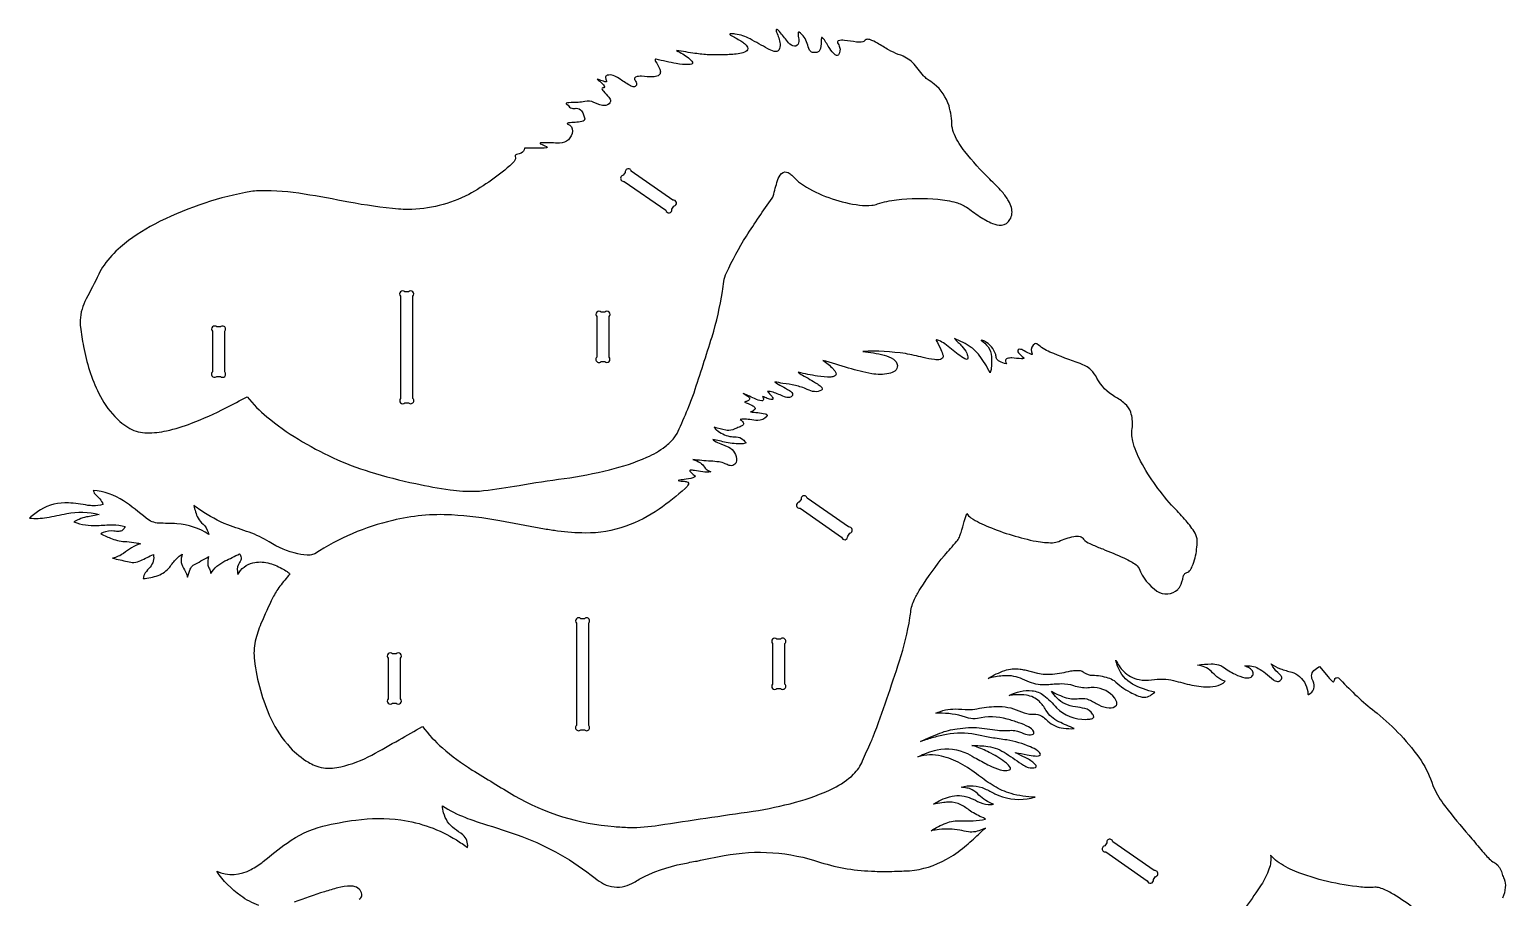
# Model space of a CAD drawing. Extents: x 49 to 80.6, y 29 to 55.4.
# Drawn here: x 61.26 to 76.2, y 46.6 to 55.39 of the extents above; entities that cross this region are included whole.
import ezdxf

# ---------------------------------------------------------------- set-up
doc = ezdxf.new("R2010")
doc.units = 0
doc.header["$MEASUREMENT"] = 0
doc.layers.get('0').update_dxf_attribs({"linetype": 'CONTINUOUS'})

msp = doc.modelspace()

# ---------------------------------------------------------------- linework, layer by layer
for points in [[(66.218, 54.132, 0.045765), (66.19, 54.124, 0.085392), (66.178, 54.116, 0.270084), (66.178, 54.106, -0.155524), (66.179, 54.08, -0.106179), (66.148, 54.035, -0.059849), (65.707, 53.722, -0.12135), (65.091, 53.569, -0.018777), (64.997, 53.573, -0.02375), (64.493, 53.643, 0.007388), (64.041, 53.725, 0.041253), (63.595, 53.759, 0.04256), (63.445, 53.741, 0.070776), (62.529, 53.422, 0.054023), (62.18, 53.188, 0.061178), (62.015, 53.006, 0.035664), (61.961, 52.913, -0.006169), (61.833, 52.663, 0.10457), (61.772, 52.448, 0.045088), (61.775, 52.378, 0.009362), (61.806, 52.183, 0.067318), (61.961, 51.707, 0.069149), (62.122, 51.473, 0.070385), (62.275, 51.352, 0.124563), (62.45, 51.308, 0.062804), (62.647, 51.329, 0.03693), (62.9, 51.405, 0.027852), (63.249, 51.561, -0.002601), (63.464, 51.672, 0.051242), (63.664, 51.47, 0.037033), (63.982, 51.244, 0.063555), (64.706, 50.914, 0.027573), (65.171, 50.794, 0.018205), (65.52, 50.731, 0.037736), (65.772, 50.717, 0.019133), (65.858, 50.723, 0.014206), (66.216, 50.776, -0.010694), (66.673, 50.846, 0.025676), (67.131, 50.933, 0.041068), (67.512, 51.061, 0.05122), (67.696, 51.169, 0.059607), (67.787, 51.258, 0.066934), (67.839, 51.349, 0.005853), (67.937, 51.576, 0.020313), (67.988, 51.714, 0.004539), (68.171, 52.28, 0.033882), (68.276, 52.74, -0.009899), (68.29, 52.841, -0.058154), (68.317, 52.928, -0.0364), (68.519, 53.299, -0.014394), (68.78, 53.685, 0.068044), (68.79, 53.704, -0.011916), (68.834, 53.863, -0.100766), (68.874, 53.933, -0.334065), (68.942, 53.942, -0.093819), (68.978, 53.916, 0.073989), (69.126, 53.795, 0.099729), (69.664, 53.613, 0.047178), (69.789, 53.612, 0.056264), (69.846, 53.625, -0.056071), (70.039, 53.666, -0.052406), (70.457, 53.674, -0.040053), (70.643, 53.639, -0.06295), (70.747, 53.593, 0.009215), (70.879, 53.499, 0.041703), (71.011, 53.427, 0.111318), (71.102, 53.41, 0.24613), (71.187, 53.468, 0.210201), (71.202, 53.589, 0.072373), (71.174, 53.656, 0.049684), (71.108, 53.747, 0.020699), (70.982, 53.876, -0.032231), (70.73, 54.155, -0.057584), (70.624, 54.327, -0.067565), (70.6, 54.414, 0.063282), (70.57, 54.618, 0.149728), (70.419, 54.838, 0.017309), (70.35, 54.887, -0.050117), (70.313, 54.922), (70.232, 55.024, 0.100712), (70.105, 55.121, 0.029824), (70.056, 55.139, -0.040943), (69.959, 55.185, -0.004163), (69.846, 55.251, 0.046669), (69.767, 55.288, 0.152031), (69.73, 55.289, 0.127881), (69.713, 55.275, -0.116879), (69.698, 55.266, -0.102905), (69.632, 55.263, 0.00781), (69.512, 55.281, 0.118057), (69.449, 55.275, 0.452792), (69.442, 55.255, -0.041071), (69.462, 55.213, -0.236998), (69.452, 55.136, -0.392635), (69.423, 55.13, -0.074806), (69.413, 55.137, -0.070029), (69.363, 55.197, 0.013525), (69.3, 55.297, 0.066694), (69.286, 55.31, 0.363856), (69.28, 55.309, 0.087247), (69.277, 55.29, -0.064556), (69.269, 55.199, -0.125783), (69.255, 55.171, -0.111228), (69.245, 55.164, -0.13889), (69.188, 55.158, -0.206783), (69.159, 55.182, -0.046443), (69.134, 55.249, 0.172416), (69.052, 55.363, 0.592582), (69.041, 55.353, 0.011999), (69.048, 55.293, -0.11036), (69.042, 55.243, -0.408153), (68.99, 55.224, -0.107605), (68.933, 55.27, -0.005633), (68.853, 55.37, 0.089906), (68.829, 55.39, 0.400838), (68.82, 55.386, 0.122856), (68.824, 55.363, -0.069238), (68.86, 55.245, -0.148336), (68.847, 55.183, -0.244572), (68.818, 55.167, -0.078726), (68.799, 55.169, -0.059878), (68.735, 55.195, 0.004281), (68.556, 55.296, 0.080643), (68.406, 55.345, 0.060639), (68.355, 55.346, 0.516318), (68.352, 55.341, 0.100556), (68.358, 55.335, -0.007739), (68.461, 55.276, -0.023764), (68.5, 55.248, -0.091897), (68.529, 55.211, -0.403661), (68.513, 55.168, -0.085014), (68.452, 55.147, -0.035292), (68.309, 55.135, -0.011492), (68.139, 55.135, -0.023477), (67.998, 55.149, -0.00305), (67.812, 55.178, -0.03964), (67.932, 55.103, -0.030091), (67.96, 55.078, -0.07111), (67.972, 55.06, -0.438074), (67.963, 55.04, -0.093632), (67.935, 55.035, -0.045101), (67.809, 55.046, -0.009395), (67.604, 55.089, 0.225978), (67.595, 55.087, 0.200152), (67.599, 55.068, -0.042099), (67.642, 54.988, -0.101956), (67.647, 54.953, -0.259277), (67.625, 54.922, -0.104089), (67.572, 54.911, -0.019524), (67.457, 54.917, 0.088616), (67.397, 54.91, 0.45428), (67.387, 54.885, -0.02235), (67.405, 54.85, -0.612701), (67.371, 54.811, -0.086216), (67.335, 54.826, -0.005051), (67.229, 54.895, 0.055097), (67.17, 54.925, 0.145317), (67.11, 54.927, 0.11207), (67.096, 54.918, 0.185859), (67.093, 54.902, 0.065549), (67.102, 54.872, -0.192725), (67.102, 54.863, -0.222072), (67.099, 54.861, -0.080526), (67.084, 54.862, -0.004875), (67.032, 54.881, 0.091508), (67.007, 54.889), (67.006, 54.889, 0.033077), (67.047, 54.855, -0.06428), (67.079, 54.821, -0.399963), (67.074, 54.802, 0.073702), (67.057, 54.796, 0.277808), (67.058, 54.783, 0.086398), (67.073, 54.765, -0.014232), (67.126, 54.706, -0.180318), (67.142, 54.662, -0.205004), (67.128, 54.64, -0.219208), (67.06, 54.621, -0.066459), (67.033, 54.628), (66.974, 54.653, 0.161298), (66.884, 54.661, -0.034923), (66.814, 54.653, -0.012629), (66.719, 54.65, 0.084237), (66.694, 54.646, 0.492802), (66.695, 54.64, -0.076611), (66.727, 54.606, 0.175027), (66.751, 54.593, 0.079902), (66.795, 54.594, -0.231384), (66.848, 54.566, -0.15017), (66.881, 54.485, -0.109203), (66.877, 54.469, -0.162137), (66.853, 54.458, -0.044015), (66.786, 54.451, 0.004798), (66.718, 54.446, 0.062944), (66.703, 54.441), (66.702, 54.439, 0.211487), (66.709, 54.432, -0.37312), (66.757, 54.362, -0.400312), (66.627, 54.241, 0.001561), (66.463, 54.244, 0.028338), (66.435, 54.242, 0.234948), (66.429, 54.239, 0.13758), (66.435, 54.232, -0.01089), (66.493, 54.207, -0.093151), (66.5, 54.2, -0.401469), (66.499, 54.195, -0.085621), (66.492, 54.192, -0.041252), (66.411, 54.189, 0.006826), (66.273, 54.191), (66.272, 54.19, -0.283141), (66.238, 54.14, -0.062223)], [(67.282, 53.853), (67.702, 53.561, 1), (67.764, 53.572), (67.785, 53.603, 1), (67.773, 53.664), (67.353, 53.956, 1), (67.292, 53.945), (67.271, 53.915, 1)], [(65.017, 52.692), (65.017, 51.656, 1), (65.061, 51.612), (65.098, 51.612, 1), (65.142, 51.656), (65.142, 52.692, 1), (65.098, 52.737), (65.061, 52.737, 1)], [(67.003, 52.485), (67.003, 52.074, 1), (67.048, 52.03), (67.084, 52.03, 1), (67.128, 52.074), (67.128, 52.485, 1), (67.084, 52.53), (67.048, 52.53, 1)], [(63.111, 52.336), (63.111, 51.924, 1), (63.155, 51.88), (63.192, 51.88, 1), (63.236, 51.924), (63.236, 52.336, 1), (63.192, 52.38), (63.155, 52.38, 1)], [(67.826, 50.824, 0.01765), (67.889, 50.818, -0.083047), (67.925, 50.808, -0.375649), (67.932, 50.789, -0.108822), (67.899, 50.746, -0.029413), (67.636, 50.536, -0.061178), (67.298, 50.362, -0.088262), (66.886, 50.294, -0.034462), (66.607, 50.314, -0.00988), (66.475, 50.334), (66.023, 50.417, 0.029439), (65.534, 50.477, 0.07433), (64.937, 50.421, 0.087098), (64.149, 50.085, -0.107805), (64.102, 50.071, -0.072482), (63.976, 50.082, -0.083169), (63.687, 50.205, 0.051413), (63.484, 50.302, -0.01305), (63.267, 50.377, -0.05714), (62.992, 50.525, -0.010862), (62.925, 50.573, 0.084035), (62.966, 50.446, 0.084828), (63.017, 50.383, -0.121548), (63.069, 50.302, -0.040926), (63.074, 50.279, 0.132627), (62.752, 50.388, 0.006149), (62.568, 50.393, -0.152205), (62.441, 50.443, 0.025742), (62.213, 50.62, 0.132101), (61.905, 50.724, 0.14683), (61.934, 50.676, -0.010952), (61.971, 50.641, -0.109544), (62.003, 50.582, -0.098304), (61.902, 50.57, -0.026079), (61.851, 50.574, 0.02559), (61.653, 50.599, 0.152656), (61.37, 50.528, 0.057033), (61.26, 50.445, 0.07184), (61.434, 50.451, 0.005383), (61.636, 50.491, -0.108055), (61.965, 50.482, -0.022149), (61.836, 50.457, 0.054939), (61.762, 50.432, 0.017868), (61.71, 50.406, 0.099946), (61.944, 50.37, -0.020417), (62.103, 50.377, -0.054843), (62.227, 50.361, -0.127435), (62.201, 50.323, -0.154716), (62.165, 50.31, -0.042023), (62.114, 50.314, 0.135898), (62.004, 50.298, 0.045196), (61.982, 50.285, 0.015402), (62.095, 50.236, 0.086552), (62.244, 50.207, -0.02853), (62.341, 50.195, -0.030218), (62.384, 50.183, 0.092201), (62.293, 50.145, 0.012182), (62.212, 50.088, -0.097489), (62.101, 50.039, 0.001872), (62.252, 50.005, 0.046271), (62.317, 49.996, 0.101332), (62.386, 50.015, -0.014141), (62.514, 50.076, -0.118694), (62.513, 50.009, -0.100278), (62.48, 49.949, 0.039345), (62.432, 49.89, 0.099743), (62.41, 49.833, 0.064327), (62.562, 49.864, 0.13033), (62.679, 49.949, -0.026601), (62.747, 50.034, -0.069858), (62.807, 50.081, 0.117293), (62.796, 49.995, 0.090339), (62.808, 49.959, -0.016754), (62.849, 49.88, -0.047036), (62.859, 49.846, -0.007849), (62.886, 49.928, -0.161317), (62.918, 49.967, -0.003536), (63.073, 50.055, 0.11454), (63.065, 49.977, 0.082027), (63.077, 49.941, -0.024732), (63.091, 49.904, -0.047016), (63.094, 49.884, -0.127981), (63.237, 50.012, 0.031193), (63.387, 50.085, -0.100056), (63.402, 50.044, -0.182431), (63.386, 49.995, 0.190044), (63.364, 49.904, 0.046811), (63.37, 49.873, -0.22884), (63.521, 49.992, -0.120494), (63.673, 49.992, -0.066101), (63.816, 49.935, -0.014502), (63.869, 49.904, -0.092022), (63.897, 49.878, 0.024673), (63.794, 49.755, 0.038296), (63.723, 49.64, 0.012444), (63.603, 49.377, 0.043213), (63.545, 49.2, 0.080094), (63.537, 49.004, 0.078303), (63.703, 48.416, 0.075992), (63.9, 48.122, 0.068794), (64.083, 47.974, 0.024706), (64.147, 47.941, 0.118126), (64.327, 47.915, 0.040982), (64.412, 47.928, 0.069539), (64.726, 48.047, 0.00617), (65.002, 48.201, -0.002561), (65.239, 48.335, 0.052301), (65.44, 48.12, 0.04448), (65.743, 47.895, 0.001777), (66.169, 47.635, 0.111888), (67.181, 47.323, 0.011711), (67.334, 47.314, 0.043792), (67.632, 47.336, -0.003277), (68.586, 47.478, 0.024857), (69.016, 47.568, 0.045516), (69.401, 47.711, 0.075518), (69.604, 47.852, 0.094162), (69.695, 47.987, -0.007569), (69.779, 48.176, 0.011841), (69.802, 48.232, 0.00842), (69.94, 48.614, 0.003798), (70.069, 48.999, 0.035024), (70.175, 49.436, 0.007881), (70.184, 49.51, -0.077883), (70.228, 49.638, -0.024608), (70.283, 49.734, -0.034388), (70.525, 50.068, -0.006311), (70.647, 50.208, 0.067531), (70.675, 50.253, 0.019254), (70.692, 50.299, 0.015085), (70.725, 50.412, -0.012002), (70.751, 50.492, 0.122394), (70.792, 50.448, 0.051584), (70.971, 50.357, 0.048953), (71.454, 50.21, 0.046076), (71.619, 50.196, 0.084431), (71.682, 50.209, -0.048405), (71.833, 50.259, -0.112977), (71.898, 50.259, -0.201127), (71.933, 50.231, 0.060267), (71.945, 50.217, 0.051245), (72.015, 50.178, 0.016775), (72.126, 50.133, -0.007083), (72.339, 50.043, -0.033971), (72.452, 49.981, -0.121555), (72.495, 49.936, 0.151862), (72.676, 49.705, 0.349199), (72.886, 49.723, 0.054214), (72.908, 49.75, 0.074047), (72.942, 49.853, -0.105201), (72.959, 49.884, -0.131615), (72.987, 49.897, 0.131162), (73.006, 49.911, 0.066959), (73.033, 49.959, 0.078626), (73.077, 50.129, 0.034123), (73.084, 50.217, 0.1358), (73.061, 50.292, 0.051246), (72.97, 50.418, 0.012534), (72.849, 50.55, -0.06291), (72.51, 51.02, -0.058346), (72.431, 51.223, -0.099086), (72.427, 51.369, 0.103753), (72.41, 51.516, 0.116919), (72.352, 51.602, 0.063367), (72.249, 51.674, -0.147917), (72.068, 51.862, 0.057846), (72.009, 51.944, 0.082299), (71.955, 51.984, 0.018825), (71.897, 52.009, -0.013667), (71.592, 52.126, -0.070166), (71.461, 52.208, 0.279584), (71.44, 52.21, 0.337705), (71.404, 52.127), (71.413, 52.107, -0.137021), (71.413, 52.101, -0.294462), (71.405, 52.102, -0.0505), (71.331, 52.139, 0.135048), (71.279, 52.154, 0.380433), (71.267, 52.139, 0.203012), (71.273, 52.118, 0.012223), (71.325, 52.07, -0.279154), (71.328, 52.061, -0.266862), (71.325, 52.059, -0.077412), (71.303, 52.057, 0.015618), (71.207, 52.066, 0.084383), (71.159, 52.061, 0.369443), (71.143, 52.034, 0.009055), (71.151, 52.005, -0.042889), (71.083, 52.031, -0.06075), (71.061, 52.046, -0.094619), (71.052, 52.062, -0.04884), (71.043, 52.101, 0.204825), (70.929, 52.235, 0.054023), (70.897, 52.246, -0.068146), (70.965, 52.178, -0.13977), (71, 52.079, -0.037042), (70.997, 51.961, -0.059965), (70.986, 51.917, 0.040213), (70.876, 52.093, 0.067193), (70.795, 52.173, 0.05733), (70.625, 52.262, -0.004586), (70.7, 52.186, -0.071132), (70.75, 52.114, -0.087223), (70.761, 52.067, -0.210267), (70.756, 52.054, -0.181614), (70.75, 52.052, -0.083505), (70.729, 52.058, -0.030799), (70.663, 52.102, -0.005578), (70.527, 52.208, 0.054343), (70.467, 52.243, 0.031047), (70.445, 52.25, 0.303669), (70.44, 52.249, 0.303669), (70.44, 52.244, -0.013291), (70.488, 52.151, -0.035452), (70.51, 52.09, -0.418375), (70.483, 52.051, -0.094139), (70.422, 52.049, -0.033226), (70.307, 52.071, 0.008896), (70.128, 52.11, 0.044225), (69.699, 52.133, -0.031803), (69.912, 52.095, -0.088983), (70.008, 52.053, -0.200095), (70.047, 51.991, -0.26575), (70.022, 51.933, -0.122586), (69.962, 51.909, -0.107483), (69.787, 51.907, -0.025718), (69.554, 51.964, 0.002583), (69.291, 52.042, -0.059548), (69.396, 51.957, -0.033576), (69.418, 51.929, -0.130224), (69.426, 51.902, -0.28517), (69.411, 51.882, -0.113288), (69.373, 51.873, -0.05069), (69.238, 51.882, -0.014931), (69.044, 51.921, 0.039856), (69.085, 51.892, -0.014217), (69.237, 51.804, -0.030608), (69.273, 51.776, -0.147068), (69.287, 51.753, -0.292635), (69.28, 51.741, -0.171862), (69.208, 51.725, -0.085533), (69.135, 51.747, 0.05968), (69.015, 51.787, 0.022366), (68.888, 51.809, -0.010951), (68.805, 51.824, 0.039813), (68.876, 51.781, -0.016282), (68.955, 51.736, -0.119726), (68.984, 51.706, -0.357061), (68.972, 51.672, -0.11107), (68.956, 51.666, -0.136921), (68.903, 51.674, 0.005217), (68.788, 51.719, 0.076795), (68.731, 51.728, -0.026095), (68.775, 51.678, -0.068845), (68.788, 51.655, -0.5124), (68.778, 51.645, -0.071328), (68.729, 51.657, 0.00999), (68.682, 51.676, -0.059868), (68.691, 51.651, -0.490615), (68.675, 51.632, -0.070582), (68.602, 51.654, -0.013494), (68.532, 51.687, 0.02499), (68.485, 51.706, -0.108111), (68.545, 51.666, -0.439882), (68.541, 51.635, -0.077658), (68.527, 51.628, 0.015682), (68.498, 51.619, -0.009452), (68.574, 51.588, -0.098133), (68.604, 51.564, -0.312432), (68.603, 51.545, -0.122421), (68.586, 51.531, -0.020118), (68.56, 51.52, -0.030814), (68.707, 51.501, -0.247196), (68.728, 51.485, -0.249123), (68.725, 51.473, -0.19784), (68.634, 51.434, -0.049988), (68.553, 51.442, 0.044824), (68.488, 51.448, 0.049556), (68.456, 51.444, -0.09315), (68.486, 51.414, -0.350084), (68.479, 51.383, -0.066439), (68.467, 51.375, -0.038632), (68.421, 51.357, -0.115483), (68.34, 51.332, -0.050933), (68.311, 51.334, -0.032011), (68.193, 51.365, 0.082858), (68.217, 51.337, 0.119383), (68.35, 51.272, 0.046208), (68.415, 51.267, -0.176906), (68.483, 51.241, -0.030645), (68.517, 51.206, -0.067123), (68.476, 51.197, -0.066685), (68.312, 51.211, -0.005513), (68.179, 51.242, 0.153889), (68.195, 51.227, 0.057842), (68.261, 51.196), (68.339, 51.163, -0.296108), (68.419, 51.025, -0.489621), (68.343, 50.979, -0.063653), (68.304, 50.996, 0.067642), (68.242, 51.013, 0.023287), (68.157, 51.021, -0.007783), (67.976, 51.037, -0.073618), (68.053, 51.004, -0.104716), (68.094, 50.962, 0.120615), (68.131, 50.926, 0.05159), (68.16, 50.913, -0.060479), (68.076, 50.913, -0.015883), (67.993, 50.926, 0.033163), (67.951, 50.931, 0.303377), (67.946, 50.928, 0.303377), (67.946, 50.921, 0.037652), (67.959, 50.906, 0.028635), (68.002, 50.87, -0.167251), (67.976, 50.853, -0.04756), (67.888, 50.836, 0.022912)], [(69.062, 50.544), (69.482, 50.252, 1), (69.544, 50.263), (69.565, 50.293, 1), (69.554, 50.355), (69.133, 50.647, 1), (69.072, 50.635), (69.051, 50.605, 1)], [(66.797, 49.383), (66.797, 48.346, 1), (66.841, 48.302), (66.878, 48.302, 1), (66.922, 48.346), (66.922, 49.383, 1), (66.878, 49.427), (66.841, 49.427, 1)], [(68.784, 49.176), (68.784, 48.765, 1), (68.828, 48.72), (68.864, 48.72, 1), (68.909, 48.765), (68.909, 49.176, 1), (68.864, 49.22), (68.828, 49.22, 1)], [(64.891, 49.026), (64.891, 48.615, 1), (64.935, 48.571), (64.972, 48.571, 1), (65.016, 48.615), (65.016, 49.026, 1), (64.972, 49.071), (64.935, 49.071, 1)], [(72.158, 47.066), (72.578, 46.774, 1), (72.64, 46.786), (72.66, 46.816, 1), (72.649, 46.877), (72.229, 47.169, 1), (72.168, 47.158), (72.147, 47.128, 1)]]:
    msp.add_lwpolyline(points, format="xyb", close=True)
for points in [[(63.583, 46.524, -0.073814), (63.398, 46.622, -0.089923), (63.155, 46.87, 0.231402), (63.503, 46.888, 0.046301), (63.625, 46.968, -0.010595), (63.867, 47.156, -0.093483), (64.231, 47.327, -0.022408), (64.563, 47.389, -0.063593), (65.02, 47.39, -0.105366), (65.582, 47.187, -0.011739), (65.696, 47.112, 0.244852), (65.647, 47.239, 0.017076), (65.562, 47.3, -0.174603), (65.453, 47.462, -0.040088), (65.44, 47.534, 0.053484), (65.674, 47.414, 0.016946), (65.846, 47.354, -0.011275), (66.246, 47.221, -0.079761), (66.988, 46.799, 0.042669), (67.073, 46.742, 0.184617), (67.287, 46.72, 0.073079), (67.38, 46.757, 0.010143), (67.433, 46.789, -0.077466), (67.874, 46.946, -0.008294), (68.02, 46.974, -0.002048), (68.293, 47.029, -0.129787), (69.268, 46.96, 0.068698), (69.819, 46.87, 0.017049), (70.017, 46.87, 0.006651), (70.171, 46.876, 0.108482), (70.543, 46.991, 0.049659), (70.728, 47.119, 0.013223), (70.8, 47.18, 0.004931), (70.938, 47.308, -0.12232), (70.801, 47.267, -0.038295), (70.767, 47.269, -0.019785), (70.679, 47.287, 0.070803), (70.471, 47.293, 0.021199), (70.389, 47.281, -0.046135), (70.54, 47.358, -0.102521), (70.689, 47.381, 0.060237), (70.94, 47.397, 0.048051), (70.918, 47.411, -0.047651), (70.786, 47.48, 0.0388), (70.691, 47.543, 0.124115), (70.572, 47.57, 0.028349), (70.519, 47.566), (70.414, 47.55, -0.07817), (70.576, 47.625, -0.152169), (70.773, 47.616, -0.030845), (70.858, 47.578, 0.088928), (70.967, 47.546, 0.071439), (71.021, 47.549, -0.115922), (70.873, 47.642, 0.073118), (70.803, 47.696, 0.072571), (70.75, 47.713, 0.018274), (70.694, 47.721, -0.180739), (70.934, 47.705, -0.012361), (71.035, 47.655, 0.159025), (71.362, 47.605, 0.021987), (71.441, 47.62, -0.05908), (71.198, 47.656, -0.062738), (71.026, 47.732, -0.036683), (70.87, 47.841, 0.029221), (70.685, 47.962, 0.068833), (70.493, 48.036, 0.12348), (70.256, 48.029, -0.058484), (70.449, 48.099, -0.17112), (70.757, 48.061, -0.01834), (70.849, 48.01, 0.007839), (70.981, 47.94, 0.043634), (71.088, 47.898, 0.079402), (71.156, 47.891, 0.054508), (71.184, 47.897, 0.474546), (71.192, 47.918, 0.106137), (71.151, 47.964, 0.050727), (70.995, 48.064, 0.039084), (70.855, 48.127, 0.021841), (70.802, 48.143, -0.036845), (70.964, 48.134, -0.108252), (71.149, 48.062, 0.002804), (71.325, 47.943, 0.051985), (71.373, 47.92, 0.143367), (71.446, 47.922, 0.347744), (71.453, 47.935, 0.16424), (71.448, 47.945, 0.090236), (71.363, 48.01, 0.018122), (71.274, 48.054, -0.028444), (71.244, 48.07), (71.244, 48.071, -0.027185), (71.36, 48.049, 0.02939), (71.444, 48.037, 0.040727), (71.476, 48.038, 0.101553), (71.493, 48.046, 0.350812), (71.493, 48.063, 0.104903), (71.466, 48.09, 0.057569), (71.394, 48.129, 0.062917), (71.155, 48.199, -0.003756), (71, 48.222), (70.836, 48.255, 0.091707), (70.546, 48.254, 0.027574), (70.413, 48.224, 0.010133), (70.282, 48.184, -0.019345), (70.478, 48.269, -0.052311), (70.653, 48.313, -0.014005), (70.767, 48.326, -0.049983), (70.85, 48.324, 0.003046), (71.062, 48.298, 0.044691), (71.204, 48.297, -0.075203), (71.265, 48.287, -0.003986), (71.346, 48.259, 0.117913), (71.413, 48.253, 0.487541), (71.428, 48.282, 0.146335), (71.376, 48.331, 0.048946), (71.274, 48.374, 0.014104), (71.16, 48.411, 0.125144), (70.857, 48.416, -0.111025), (70.769, 48.421, 0.077233), (70.5, 48.47, 0.020813), (70.436, 48.469, -0.116459), (70.635, 48.513, -0.007046), (70.765, 48.507, 0.052828), (70.853, 48.515, -0.035822), (71.05, 48.539, -0.113588), (71.278, 48.494, 0.075337), (71.385, 48.462, 0.016658), (71.45, 48.459, -0.147693), (71.527, 48.429, -0.026124), (71.57, 48.389, 0.155137), (71.728, 48.318, 0.038), (71.839, 48.314, -0.004554), (71.681, 48.384, -0.154453), (71.551, 48.502, 0.071573), (71.485, 48.589, 0.152867), (71.354, 48.652, 0.05997), (71.243, 48.656, 0.014132), (71.18, 48.649, -0.145589), (71.411, 48.698, -0.132228), (71.531, 48.651, -0.032101), (71.659, 48.526, 0.209951), (71.956, 48.408, 0.030297), (72.007, 48.413, 0.140447), (72.034, 48.425, 0.178554), (72.035, 48.432, 0.130823), (72.024, 48.462, 0.202737), (71.945, 48.519, 0.004214), (71.852, 48.533, -0.053329), (71.745, 48.564, -0.099799), (71.664, 48.622, -0.016819), (71.607, 48.692, 0.050527), (71.757, 48.627, 0.110499), (71.903, 48.62, -0.123759), (71.986, 48.607, -0.018266), (72.086, 48.554, 0.087989), (72.193, 48.523, 0.239585), (72.265, 48.55, 0.143445), (72.271, 48.567, 0.134638), (72.248, 48.622, 0.230206), (72.04, 48.729, 0.042701), (71.976, 48.726, -0.112495), (71.834, 48.748, 0.083233), (71.708, 48.766, 0.019544), (71.563, 48.757, -0.112088), (71.384, 48.784, -0.008377), (71.293, 48.825, 0.115285), (71.113, 48.848, 0.043674), (70.968, 48.823, -0.052281), (71.134, 48.903, -0.116171), (71.29, 48.917, -0.027076), (71.337, 48.908), (71.466, 48.876, 0.084373), (71.618, 48.866, 0.028564), (71.804, 48.898, -0.031217), (71.857, 48.904, -0.046203), (71.898, 48.901, -0.105933), (71.936, 48.883, 0.155265), (72.024, 48.854, -0.087596), (72.179, 48.828, -0.10749), (72.241, 48.8, 0.072014), (72.404, 48.683, 0.015698), (72.471, 48.65, 0.075665), (72.544, 48.631, 0.169673), (72.61, 48.65, -0.012934), (72.653, 48.682, -0.067785), (72.429, 48.765, -0.182321), (72.28, 48.938, -0.02277), (72.258, 49.008, 0.061476), (72.337, 48.894, 0.157646), (72.494, 48.811, 0.082128), (72.621, 48.807, -0.032955), (72.738, 48.816, -0.05525), (72.844, 48.802, 0.015646), (73.029, 48.754, 0.056775), (73.216, 48.737, 0.086694), (73.319, 48.761, 0.088917), (73.367, 48.794, -0.109428), (73.283, 48.838, -0.01744), (73.225, 48.895, 0.150611), (73.087, 48.957, -0.028592), (73.225, 48.969, -0.05644), (73.299, 48.96, -0.07497), (73.343, 48.94, 0.03633), (73.467, 48.864, 0.05804), (73.566, 48.829, 0.127341), (73.621, 48.831, 0.481067), (73.643, 48.899, 0.101239), (73.613, 48.926, 0.009301), (73.567, 48.949, -0.163667), (73.701, 48.924, -0.043557), (73.774, 48.875, -0.015588), (73.855, 48.809, 0.152329), (73.896, 48.791, 0.214585), (73.929, 48.808, 0.073441), (73.94, 48.824, 0.192383), (73.938, 48.84, 0.090613), (73.917, 48.864, -0.058617), (73.849, 48.941, -0.031607), (73.831, 48.971, 0.077441), (73.926, 48.92, 0.014907), (74.041, 48.885, -0.118458), (74.119, 48.84, -0.212099), (74.205, 48.664), (74.207, 48.661, 0.299542), (74.21, 48.66, 0.453322), (74.257, 48.794, -0.130464), (74.241, 48.849, -0.19971), (74.264, 48.901, -0.062418), (74.32, 48.942), (74.41, 48.837, 0.0058), (74.45, 48.794, 0.13208), (74.46, 48.787, 0.31369), (74.466, 48.79, 0.020458), (74.478, 48.822, -0.349283), (74.495, 48.828, -0.324644), (74.513, 48.827, -0.027643), (74.556, 48.787, 0.043094), (74.904, 48.47, -0.072943), (75.35, 47.99, -0.06937), (75.47, 47.74, 0.064235), (75.575, 47.553, 0.014309), (75.624, 47.488, 0.012492), (75.864, 47.199, -0.004148), (75.984, 47.056, 0.061256), (76.077, 46.967, -0.009953), (76.115, 46.941, -0.163725), (76.172, 46.841, 0.033827), (76.191, 46.792, -0.140222), (76.203, 46.707, -0.067632), (76.176, 46.599, 0.014403)], [(75.26, 46.508, 0.030715), (75.048, 46.65, 0.046204), (74.932, 46.702, 0.070542), (74.881, 46.709, -0.055782), (74.741, 46.71, -0.069534), (74.073, 46.87, -0.054937), (73.893, 46.97, -0.062009), (73.827, 47.032, -0.11579), (73.81, 46.893, -0.057571), (73.731, 46.732, -0.014177), (73.678, 46.651, -0.001808), (73.519, 46.43, 0.048267)], [(64.598, 46.589, 0.234932), (64.624, 46.621, 0.35305), (64.557, 46.713, 0.069636), (64.513, 46.72, 0.068217), (64.381, 46.703, 0.011631), (64.246, 46.663, 0.003925), (63.94, 46.559, -0.047624)]]:
    msp.add_lwpolyline(points, format="xyb")

doc.saveas('drawing.dxf')
